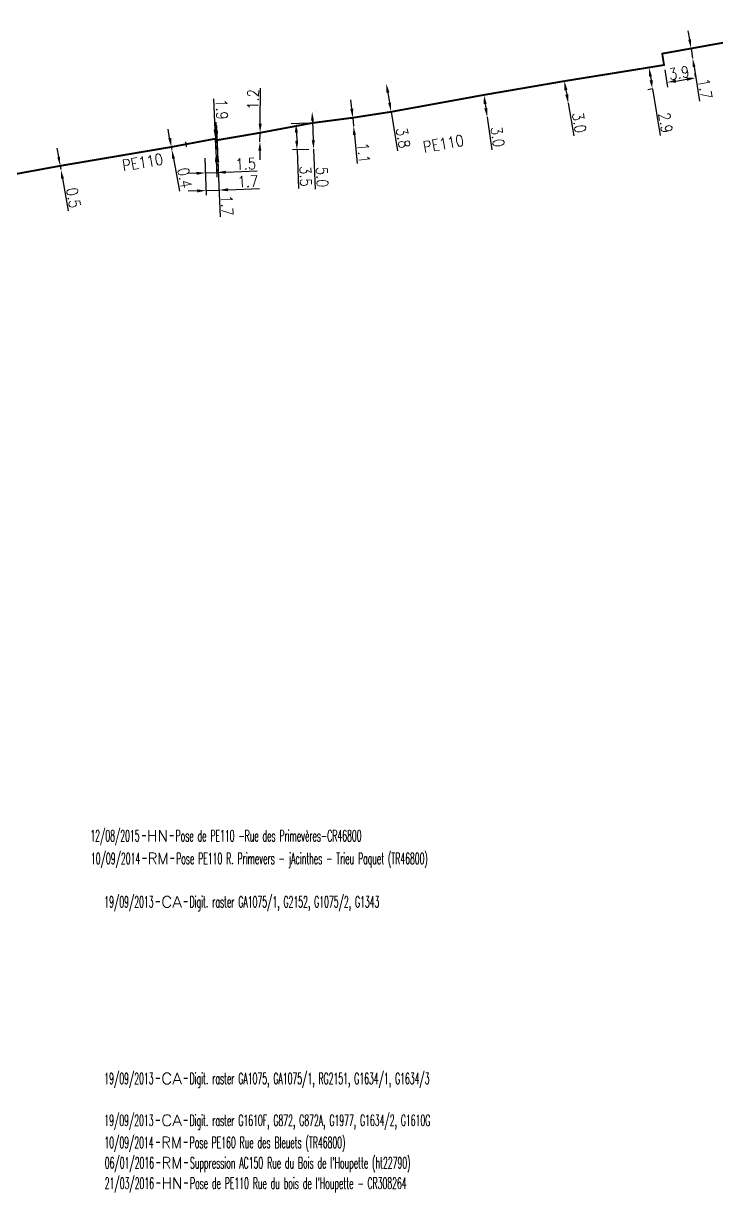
# Model space of a CAD drawing. Header units: millimetres. Extents: x 133989 to 135004, y 130988 to 132014.
# Drawn here: x 134430.5 to 134522.8, y 131473.3 to 131628.9 of the extents above; entities that cross this region are included whole.
import ezdxf
from ezdxf.enums import TextEntityAlignment as Align

# ---------------------------------------------------------------- set-up
doc = ezdxf.new("R2010")
doc.units = ezdxf.units.MM
doc.header["$PDMODE"] = 34
doc.linetypes.add('L_25_PE', pattern=[2000, 1000, 1000])
doc.layers.get('0').update_dxf_attribs({"linetype": 'CONTINUOUS'})
doc.layers.get('Defpoints').update_dxf_attribs({"linetype": 'CONTINUOUS'})
doc.layers.add('L_150', color=1, linetype='CONTINUOUS')
doc.layers.add('L_910', color=7, linetype='CONTINUOUS')
doc.styles.get("Standard").update_dxf_attribs({"font": 'romans.shx', "width": 0.85})
doc.dimstyles.get("Standard").update_dxf_attribs({"dimtxt": 1.5, "dimasz": 1.2, "dimexe": 0.625, "dimexo": 0.625, "dimgap": 0.25, "dimtad": 1, "dimdec": 1, "dimzin": 0, "dimdsep": 46, "dimtxsty": 'Standard', "dimcen": -0.5, "dimadec": 0, "dimazin": 0, "dimtfac": 1, "dimtdec": 1, "dimtmove": 0, "dimatfit": 3, "dimfxl": 0, "dimtolj": 1, "dimtzin": 0, "dimarcsym": 0})

# ---------------------------------------------------------------- blocks, each defined once
blk = doc.blocks.new('GIS_MODF')
at = {"color": 0, "linetype": 'Continuous', "flags": 128}
for points in [[(-2.18, -0.01), (-1.68, -0.01)], [(1.52, -0.01), (2.02, -0.01)]]:
    blk.add_lwpolyline(points, dxfattribs=at)
at = {"color": 0, "linetype": 'Continuous', "width": 0.5}
blk.add_attdef('DATE', text='', height=1.5, dxfattribs=at).set_placement((-2.5, -0.8), align=Align.RIGHT)
at = {"color": 0, "linetype": 'Continuous', "width": 1.771291}
blk.add_attdef('USER', text='', height=1.5, dxfattribs=at).set_placement((-1.51, -0.8), (1.28, -0.8), align=Align.FIT)
at = {"color": 0, "linetype": 'Continuous', "width": 0.5}
blk.add_attdef('DESC', (2.29, -0.8), '', height=1.5, dxfattribs=at)
blk = doc.blocks.new('*D803')
at = {"layer": 'Defpoints', "color": 0, "linetype": 'Continuous', "transparency": 16777216}
for p in [(134435.42, 131609.96), (134435.51, 131609.46), (134435.51, 131609.46)]:
    blk.add_point(p, dxfattribs=at)
at = {"layer": 'L_150', "color": 0, "linetype": 'Continuous', "lineweight": -2, "transparency": 16777216}
for p, q in [((134435.22, 131611.14), (134435.01, 131612.32)), ((134435.42, 131609.96), (134435.51, 131609.46)), ((134435.71, 131608.28), (134436.47, 131603.98))]:
    blk.add_line(p, q, dxfattribs=at)
at = {"layer": 'L_150', "color": 0, "linetype": 'Continuous', "transparency": 16777216}
for points in [[(134435.41, 131611.17), (134435.02, 131611.1), (134435.42, 131609.96)], [(134435.91, 131608.32), (134435.52, 131608.25), (134435.51, 131609.46)]]:
    blk.add_solid(points, dxfattribs=at)
at = {"layer": 'L_150', "color": 0, "linetype": 'Continuous', "transparency": 16777216, "insert": (134437.18, 131605.71), "char_height": 1.5, "attachment_point": 5, "rotation": 279.9041}
blk.add_mtext('\\A1;0.5', dxfattribs=at)
blk = doc.blocks.new('*D804')
at = {"layer": 'Defpoints', "color": 0, "linetype": 'Continuous', "transparency": 16777216}
for p in [(134450.21, 131612.47), (134450.27, 131612.13), (134450.27, 131612.13)]:
    blk.add_point(p, dxfattribs=at)
at = {"layer": 'L_150', "color": 0, "linetype": 'Continuous', "lineweight": -2, "transparency": 16777216}
for p, q in [((134449.99, 131613.65), (134449.77, 131614.83)), ((134450.21, 131612.47), (134450.27, 131612.13)), ((134450.82, 131612.58), (134450.82, 131612.58)), ((134450.49, 131610.95), (134451.3, 131606.59)), ((134450.89, 131612.24), (134450.89, 131612.24))]:
    blk.add_line(p, q, dxfattribs=at)
at = {"layer": 'L_150', "color": 0, "linetype": 'Continuous', "transparency": 16777216}
for points in [[(134450.19, 131613.69), (134449.8, 131613.61), (134450.21, 131612.47)], [(134450.69, 131610.98), (134450.3, 131610.91), (134450.27, 131612.13)]]:
    blk.add_solid(points, dxfattribs=at)
at = {"layer": 'L_150', "color": 0, "linetype": 'Continuous', "transparency": 16777216, "insert": (134451.99, 131608.36), "char_height": 1.5, "attachment_point": 5, "rotation": 280.47}
blk.add_mtext('\\A1;0.4', dxfattribs=at)
blk = doc.blocks.new('*D843')
at = {"layer": 'Defpoints', "color": 0, "linetype": 'Continuous', "transparency": 16777216}
for p in [(134468.95, 131617.17), (134469.15, 131612.17), (134469.15, 131612.17)]:
    blk.add_point(p, dxfattribs=at)
at = {"layer": 'L_150', "color": 0, "linetype": 'Continuous', "lineweight": -2, "transparency": 16777216}
for p, q in [((134469.58, 131617.2), (134469.58, 131617.2)), ((134469, 131615.97), (134469.1, 131613.37)), ((134469.15, 131612.17), (134469.35, 131606.84)), ((134469.77, 131612.2), (134469.77, 131612.2))]:
    blk.add_line(p, q, dxfattribs=at)
at = {"layer": 'L_150', "color": 0, "linetype": 'Continuous', "transparency": 16777216}
for points in [[(134469.2, 131615.98), (134468.8, 131615.96), (134468.95, 131617.17)], [(134469.3, 131613.38), (134468.9, 131613.37), (134469.15, 131612.17)]]:
    blk.add_solid(points, dxfattribs=at)
at = {"layer": 'L_150', "color": 0, "linetype": 'Continuous', "transparency": 16777216, "insert": (134470.29, 131608.46), "char_height": 1.5, "attachment_point": 5, "rotation": 272.2237}
blk.add_mtext('\\A1;5.0', dxfattribs=at)
blk = doc.blocks.new('*D550')
at = {"layer": 'Defpoints', "color": 0, "linetype": 'Continuous', "transparency": 16777216}
for p in [(134462.02, 131614.36), (134462.01, 131613.16), (134462.01, 131613.16)]:
    blk.add_point(p, dxfattribs=at)
at = {"layer": 'L_150', "color": 0, "linetype": 'Continuous', "lineweight": -2, "transparency": 16777216}
for p, q in [((134462.04, 131615.56), (134462.1, 131620.29)), ((134462.01, 131613.16), (134462.02, 131614.36)), ((134462.63, 131613.16), (134462.63, 131613.16)), ((134461.99, 131611.96), (134461.97, 131610.76))]:
    blk.add_line(p, q, dxfattribs=at)
at = {"layer": 'L_150', "color": 0, "linetype": 'Continuous', "transparency": 16777216}
for points in [[(134461.84, 131615.57), (134462.24, 131615.56), (134462.02, 131614.36)], [(134461.79, 131611.97), (134462.19, 131611.96), (134462.01, 131613.16)]]:
    blk.add_solid(points, dxfattribs=at)
at = {"layer": 'L_150', "color": 0, "linetype": 'Continuous', "transparency": 16777216, "insert": (134461.08, 131618.81), "char_height": 1.5, "attachment_point": 5, "rotation": 89.2233}
blk.add_mtext('\\A1;1.2', dxfattribs=at)
blk = doc.blocks.new('*D551')
at = {"layer": 'Defpoints', "color": 0, "linetype": 'Continuous', "transparency": 16777216}
for p in [(134469.01, 131615.67), (134466.94, 131612.09), (134469.15, 131612.17)]:
    blk.add_point(p, dxfattribs=at)
at = {"layer": 'L_150', "color": 0, "linetype": 'Continuous', "lineweight": -2, "transparency": 16777216}
for p, q in [((134468.39, 131615.65), (134466.18, 131615.56)), ((134466.85, 131614.39), (134466.9, 131613.29)), ((134468.52, 131612.15), (134466.32, 131612.07)), ((134466.94, 131612.09), (134467.14, 131606.95))]:
    blk.add_line(p, q, dxfattribs=at)
at = {"layer": 'L_150', "color": 0, "linetype": 'Continuous', "transparency": 16777216}
for points in [[(134467.05, 131614.4), (134466.65, 131614.38), (134466.81, 131615.59)], [(134467.1, 131613.3), (134466.7, 131613.28), (134466.94, 131612.09)]]:
    blk.add_solid(points, dxfattribs=at)
at = {"layer": 'L_150', "color": 0, "linetype": 'Continuous', "transparency": 16777216, "insert": (134468.08, 131608.57), "char_height": 1.5, "attachment_point": 5, "rotation": 272.2237}
blk.add_mtext('\\A1;3.5', dxfattribs=at)
blk = doc.blocks.new('*D552')
at = {"layer": 'Defpoints', "color": 0, "linetype": 'Continuous', "transparency": 16777216}
for p in [(134474.35, 131616.36), (134474.46, 131615.26), (134474.46, 131615.26)]:
    blk.add_point(p, dxfattribs=at)
at = {"layer": 'L_150', "color": 0, "linetype": 'Continuous', "lineweight": -2, "transparency": 16777216}
for p, q in [((134474.23, 131617.55), (134474.12, 131618.75)), ((134474.35, 131616.36), (134474.46, 131615.26)), ((134474.97, 131616.42), (134474.97, 131616.42)), ((134474.58, 131614.07), (134474.96, 131610.26)), ((134475.08, 131615.32), (134475.08, 131615.32))]:
    blk.add_line(p, q, dxfattribs=at)
at = {"layer": 'L_150', "color": 0, "linetype": 'Continuous', "transparency": 16777216}
for points in [[(134474.43, 131617.57), (134474.03, 131617.53), (134474.35, 131616.36)], [(134474.78, 131614.09), (134474.38, 131614.05), (134474.46, 131615.26)]]:
    blk.add_solid(points, dxfattribs=at)
at = {"layer": 'L_150', "color": 0, "linetype": 'Continuous', "transparency": 16777216, "insert": (134475.82, 131611.67), "char_height": 1.5, "attachment_point": 5, "rotation": 275.6684}
blk.add_mtext('\\A1;1.1', dxfattribs=at)
blk = doc.blocks.new('*D553')
at = {"layer": 'Defpoints', "color": 0, "linetype": 'Continuous', "transparency": 16777216}
for p in [(134478.84, 131620.9), (134478.84, 131620.9), (134479.47, 131617.15)]:
    blk.add_point(p, dxfattribs=at)
at = {"layer": 'L_150', "color": 0, "linetype": 'Continuous', "lineweight": -2, "transparency": 16777216}
for p, q in [((134479.45, 131621), (134479.45, 131621)), ((134479.04, 131619.71), (134479.27, 131618.33)), ((134479.47, 131617.15), (134480.33, 131611.95)), ((134480.08, 131617.25), (134480.08, 131617.25))]:
    blk.add_line(p, q, dxfattribs=at)
at = {"layer": 'L_150', "color": 0, "linetype": 'Continuous', "transparency": 16777216}
for points in [[(134479.23, 131619.75), (134478.84, 131619.68), (134478.84, 131620.9)], [(134479.46, 131618.37), (134479.07, 131618.3), (134479.47, 131617.15)]]:
    blk.add_solid(points, dxfattribs=at)
at = {"layer": 'L_150', "color": 0, "linetype": 'Continuous', "transparency": 16777216, "insert": (134481.06, 131613.68), "char_height": 1.5, "attachment_point": 5, "rotation": 279.4992}
blk.add_mtext('\\A1;3.8', dxfattribs=at)
blk = doc.blocks.new('*D554')
at = {"layer": 'Defpoints', "color": 0, "linetype": 'Continuous', "transparency": 16777216}
for p in [(134491.82, 131619.4), (134492.25, 131616.43), (134492.25, 131616.43)]:
    blk.add_point(p, dxfattribs=at)
at = {"layer": 'L_150', "color": 0, "linetype": 'Continuous', "lineweight": -2, "transparency": 16777216}
for p, q in [((134491.99, 131618.21), (134492.07, 131617.62)), ((134492.25, 131616.43), (134492.87, 131612.1))]:
    blk.add_line(p, q, dxfattribs=at)
at = {"layer": 'L_150', "color": 0, "linetype": 'Continuous', "transparency": 16777216}
for points in [[(134492.19, 131618.24), (134491.79, 131618.18), (134491.82, 131619.4)], [(134492.27, 131617.65), (134491.88, 131617.59), (134492.25, 131616.43)]]:
    blk.add_solid(points, dxfattribs=at)
at = {"layer": 'L_150', "color": 0, "linetype": 'Continuous', "transparency": 16777216, "insert": (134493.64, 131613.82), "char_height": 1.5, "attachment_point": 5, "rotation": 278.2523}
blk.add_mtext('\\A1;3.0', dxfattribs=at)
blk = doc.blocks.new('*D555')
at = {"layer": 'Defpoints', "color": 0, "linetype": 'Continuous', "transparency": 16777216}
for p in [(134502.54, 131621.24), (134503.04, 131618.28), (134503.04, 131618.28)]:
    blk.add_point(p, dxfattribs=at)
at = {"layer": 'L_150', "color": 0, "linetype": 'Continuous', "lineweight": -2, "transparency": 16777216}
for p, q in [((134502.74, 131620.05), (134502.84, 131619.46)), ((134503.04, 131618.28), (134503.79, 131613.97))]:
    blk.add_line(p, q, dxfattribs=at)
at = {"layer": 'L_150', "color": 0, "linetype": 'Continuous', "transparency": 16777216}
for points in [[(134502.94, 131620.09), (134502.54, 131620.02), (134502.54, 131621.24)], [(134503.04, 131619.5), (134502.64, 131619.43), (134503.04, 131618.28)]]:
    blk.add_solid(points, dxfattribs=at)
at = {"layer": 'L_150', "color": 0, "linetype": 'Continuous', "transparency": 16777216, "insert": (134504.5, 131615.71), "char_height": 1.5, "attachment_point": 5, "rotation": 279.7647}
blk.add_mtext('\\A1;3.0', dxfattribs=at)
blk = doc.blocks.new('*D556')
at = {"layer": 'Defpoints', "color": 0, "linetype": 'Continuous', "transparency": 16777216}
for p in [(134515.79, 131623.38), (134520.01, 131621.67), (134520.1, 131621.15)]:
    blk.add_point(p, dxfattribs=at)
at = {"layer": 'L_150', "color": 0, "linetype": 'Continuous', "lineweight": -2, "transparency": 16777216}
for p, q in [((134515.89, 131622.76), (134516.26, 131620.44)), ((134520, 131621.77), (134519.92, 131622.29)), ((134517.35, 131621.25), (134518.83, 131621.48))]:
    blk.add_line(p, q, dxfattribs=at)
at = {"layer": 'L_150', "color": 0, "linetype": 'Continuous', "transparency": 16777216}
for points in [[(134518.8, 131621.68), (134518.86, 131621.28), (134520.01, 131621.67)], [(134517.32, 131621.44), (134517.38, 131621.05), (134516.16, 131621.06)]]:
    blk.add_solid(points, dxfattribs=at)
at = {"layer": 'L_150', "color": 0, "linetype": 'Continuous', "transparency": 16777216, "insert": (134517.79, 131622.33), "char_height": 1.5, "attachment_point": 5, "rotation": 9.0098}
blk.add_mtext('\\A1;3.9', dxfattribs=at)
blk = doc.blocks.new('*D557')
at = {"layer": 'Defpoints', "color": 0, "linetype": 'Continuous', "transparency": 16777216}
for p in [(134515.79, 131623.38), (134514.25, 131620.19), (134514.88, 131620.29)]:
    blk.add_point(p, dxfattribs=at)
at = {"layer": 'L_150', "color": 0, "linetype": 'Continuous', "lineweight": -2, "transparency": 16777216}
for p, q in [((134515.18, 131623.28), (134513.17, 131622.95)), ((134513.98, 131621.87), (134514.06, 131621.37)), ((134514.27, 131620.19), (134513.64, 131620.09)), ((134514.25, 131620.19), (134515.27, 131613.99))]:
    blk.add_line(p, q, dxfattribs=at)
at = {"layer": 'L_150', "color": 0, "linetype": 'Continuous', "transparency": 16777216}
for points in [[(134514.18, 131621.9), (134513.78, 131621.83), (134513.78, 131623.05)], [(134514.26, 131621.4), (134513.86, 131621.34), (134514.25, 131620.19)]]:
    blk.add_solid(points, dxfattribs=at)
at = {"layer": 'L_150', "color": 0, "linetype": 'Continuous', "transparency": 16777216, "insert": (134516.01, 131615.69), "char_height": 1.5, "attachment_point": 5, "rotation": 279.346}
blk.add_mtext('\\A1;2.9', dxfattribs=at)
blk = doc.blocks.new('*D558')
at = {"layer": 'Defpoints', "color": 0, "linetype": 'Continuous', "transparency": 16777216}
for p in [(134519.39, 131625.58), (134519.59, 131624.31), (134519.59, 131624.31)]:
    blk.add_point(p, dxfattribs=at)
at = {"layer": 'L_150', "color": 0, "linetype": 'Continuous', "lineweight": -2, "transparency": 16777216}
for p, q in [((134519.21, 131626.76), (134519.02, 131627.95)), ((134518.78, 131625.48), (134518.78, 131625.48)), ((134519.39, 131625.58), (134519.59, 131624.31)), ((134518.98, 131624.22), (134518.98, 131624.22)), ((134519.78, 131623.13), (134520.5, 131618.57))]:
    blk.add_line(p, q, dxfattribs=at)
at = {"layer": 'L_150', "color": 0, "linetype": 'Continuous', "transparency": 16777216}
for points in [[(134519.4, 131626.79), (134519.01, 131626.73), (134519.39, 131625.58)], [(134519.98, 131623.16), (134519.58, 131623.1), (134519.59, 131624.31)]]:
    blk.add_solid(points, dxfattribs=at)
at = {"layer": 'L_150', "color": 0, "linetype": 'Continuous', "transparency": 16777216, "insert": (134521.26, 131620.21), "char_height": 1.5, "attachment_point": 5, "rotation": 279.0098}
blk.add_mtext('\\A1;1.7', dxfattribs=at)
blk = doc.blocks.new('*D636')
at = {"layer": 'Defpoints', "color": 0, "linetype": 'Continuous', "transparency": 16777216}
for p in [(134456.02, 131615.1), (134454.66, 131611.61), (134454.76, 131609.02)]:
    blk.add_point(p, dxfattribs=at)
at = {"layer": 'L_150', "color": 0, "linetype": 'Continuous', "lineweight": -2, "transparency": 16777216}
for p, q in [((134456.05, 131614.47), (134456.28, 131608.45)), ((134454.68, 131610.99), (134454.78, 131608.39)), ((134457.46, 131609.12), (134461.64, 131609.28)), ((134453.56, 131608.97), (134452.36, 131608.92)), ((134454.76, 131609.02), (134456.26, 131609.07))]:
    blk.add_line(p, q, dxfattribs=at)
at = {"layer": 'L_150', "color": 0, "linetype": 'Continuous', "transparency": 16777216}
for points in [[(134457.45, 131609.32), (134457.46, 131608.92), (134456.26, 131609.07)], [(134453.55, 131609.17), (134453.57, 131608.77), (134454.76, 131609.02)]]:
    blk.add_solid(points, dxfattribs=at)
at = {"layer": 'L_150', "color": 0, "linetype": 'Continuous', "transparency": 16777216, "insert": (134460.11, 131610.22), "char_height": 1.5, "attachment_point": 5, "rotation": 2.2123}
blk.add_mtext('\\A1;1.5', dxfattribs=at)
blk = doc.blocks.new('*D637')
at = {"layer": 'Defpoints', "color": 0, "linetype": 'Continuous', "transparency": 16777216}
for p in [(134456.19, 131615.97), (134454.66, 131611.61), (134454.85, 131606.67)]:
    blk.add_point(p, dxfattribs=at)
at = {"layer": 'L_150', "color": 0, "linetype": 'Continuous', "lineweight": -2, "transparency": 16777216}
for p, q in [((134456.22, 131615.34), (134456.57, 131606.11)), ((134454.68, 131610.99), (134454.87, 131606.04)), ((134453.65, 131606.62), (134452.45, 131606.58)), ((134454.85, 131606.67), (134456.55, 131606.73)), ((134457.75, 131606.78), (134461.93, 131606.94))]:
    blk.add_line(p, q, dxfattribs=at)
at = {"layer": 'L_150', "color": 0, "linetype": 'Continuous', "transparency": 16777216}
for points in [[(134453.64, 131606.82), (134453.66, 131606.42), (134454.85, 131606.67)], [(134457.74, 131606.98), (134457.75, 131606.58), (134456.55, 131606.73)]]:
    blk.add_solid(points, dxfattribs=at)
at = {"layer": 'L_150', "color": 0, "linetype": 'Continuous', "transparency": 16777216, "insert": (134460.4, 131607.88), "char_height": 1.5, "attachment_point": 5, "rotation": 2.2123}
blk.add_mtext('\\A1;1.7', dxfattribs=at)
blk = doc.blocks.new('*D471')
at = {"layer": 'Defpoints', "color": 0, "linetype": 'Continuous', "transparency": 16777216}
for p in [(134456.08, 131613.57), (134456.16, 131611.67), (134456.16, 131611.67)]:
    blk.add_point(p, dxfattribs=at)
at = {"layer": 'L_150', "color": 0, "linetype": 'Continuous', "lineweight": -2, "transparency": 16777216}
for p, q in [((134456.04, 131614.77), (134455.88, 131618.89)), ((134456.16, 131611.67), (134456.08, 131613.57)), ((134456.2, 131610.47), (134456.25, 131609.27))]:
    blk.add_line(p, q, dxfattribs=at)
at = {"layer": 'L_150', "color": 0, "linetype": 'Continuous', "transparency": 16777216}
for points in [[(134456.24, 131614.78), (134455.84, 131614.76), (134456.08, 131613.57)], [(134456.4, 131610.48), (134456, 131610.46), (134456.16, 131611.67)]]:
    blk.add_solid(points, dxfattribs=at)
at = {"layer": 'L_150', "color": 0, "linetype": 'Continuous', "transparency": 16777216, "insert": (134456.93, 131617.47), "char_height": 1.5, "attachment_point": 5, "rotation": 272.2123}
blk.add_mtext('\\A1;1.9', dxfattribs=at)
blk = doc.blocks.new('*D472')
at = {"layer": 'Defpoints', "color": 0, "linetype": 'Continuous', "transparency": 16777216}
for p in [(134456.29, 131613.38), (134456.36, 131611.68), (134456.36, 131611.68)]:
    blk.add_point(p, dxfattribs=at)
at = {"layer": 'L_150', "color": 0, "linetype": 'Continuous', "lineweight": -2, "transparency": 16777216}
for p, q in [((134456.24, 131614.58), (134456.2, 131615.78)), ((134456.29, 131613.38), (134456.36, 131611.68)), ((134456.4, 131610.48), (134456.69, 131603.16))]:
    blk.add_line(p, q, dxfattribs=at)
at = {"layer": 'L_150', "color": 0, "linetype": 'Continuous', "transparency": 16777216}
for points in [[(134456.44, 131614.58), (134456.04, 131614.57), (134456.29, 131613.38)], [(134456.6, 131610.49), (134456.2, 131610.47), (134456.36, 131611.68)]]:
    blk.add_solid(points, dxfattribs=at)
at = {"layer": 'L_150', "color": 0, "linetype": 'Continuous', "transparency": 16777216, "insert": (134457.63, 131604.69), "char_height": 1.5, "attachment_point": 5, "rotation": 272.2123}
blk.add_mtext('\\A1;1.7', dxfattribs=at)

msp = doc.modelspace()

# ---------------------------------------------------------------- linework, layer by layer
at = {"layer": 'L_150', "linetype": 'Continuous'}
msp.add_line((134452.24, 131612.48), (134452.13, 131613.17), dxfattribs=at)
at = {"layer": 'L_150', "linetype": 'L_25_PE', "flags": 128}
msp.add_lwpolyline([(134256.75, 131499.65, 0.25, 0.25, 0), (134257.22, 131499, 0.25, 0.25, 0), (134259.81, 131500.87, 0.25, 0.25, 0), (134260.53, 131501.7, 0.25, 0.25, 0), (134272.98, 131510.37, 0.25, 0.25, 0), (134275.31, 131512.05, 0.25, 0.25, -0.271571), (134275.81, 131512.1, 0.25, 0.25, 0), (134276.38, 131511.83, 0.25, 0.25, 0.271571), (134276.89, 131511.88, 0.25, 0.25, 0), (134277.53, 131512.34, 0.25, 0.25, 0), (134277.53, 131512.34, 0.25, 0.25, 0), (134277.98, 131512.66, 0.25, 0.25, 0.189416), (134278.18, 131512.97, 0.25, 0.25, 0), (134278.22, 131513.17, 0.25, 0.25, 0), (134278.22, 131513.17, 0.25, 0.25, 0), (134279.37, 131515.26, 0.25, 0.25, 0), (134285.17, 131519.43, 0.25, 0.25, 0), (134289.22, 131522.1, 0.25, 0.25, 0), (134304.97, 131533.66, 0.25, 0.25, 0), (134312.04, 131537.33, 0.25, 0.25, 0), (134313.14, 131538.05, 0.25, 0.25, 0.010221), (134313.16, 131538.06, 0.25, 0.25, 0), (134314.03, 131538.69, 0.25, 0.25, 0), (134314.71, 131539.18, 0.25, 0.25, 0.228145), (134314.92, 131539.56, 0.25, 0.25, 0), (134314.96, 131540.35, 0.25, 0.25, -0.228145), (134315.17, 131540.74, 0.25, 0.25, 0), (134317.33, 131542.29, 0.25, 0.25, 0), (134319.78, 131543.79, 0.25, 0.25, 0), (134327.7, 131549.87, 0.25, 0.25, 0), (134332.21, 131553.05, 0.25, 0.25, 0), (134338.74, 131557.66, 0.25, 0.25, 0), (134341.18, 131559.56, 0.25, 0.25, 0), (134348.46, 131564.57, 0.25, 0.25, -0.223959), (134348.88, 131564.64, 0.25, 0.25, 0), (134349.19, 131564.55, 0.25, 0.25, 0.229104), (134349.62, 131564.63, 0.25, 0.25, 0), (134350.29, 131565.11, 0.25, 0.25, 0), (134350.95, 131565.58, 0.25, 0.25, 0.243095), (134351.16, 131565.99, 0.25, 0.25, 0), (134351.16, 131566.33, 0.25, 0.25, -0.242241), (134351.36, 131566.74, 0.25, 0.25, 0), (134352.43, 131567.5, 0.25, 0.25, 0), (134354.54, 131568.92, 0.25, 0.25, 0), (134359.94, 131572.89, 0.25, 0.25, 0), (134366.09, 131577.07, 0.25, 0.25, 0), (134379.48, 131586.9, 0.25, 0.25, 0), (134381.51, 131588.26, 0.25, 0.25, 0), (134382.47, 131588.3, 0.25, 0.25, 0), (134382.47, 131588.3, 0.25, 0.25, 0), (134382.47, 131588.3, 0.25, 0.25, 0), (134384.59, 131589.81, 0.25, 0.25, 0), (134384.59, 131589.81, 0.25, 0.25, 0), (134384.59, 131589.81, 0.25, 0.25, 0), (134385.02, 131590.57, 0.25, 0.25, 0), (134385.47, 131590.86, 0.25, 0.25, 0), (134395.98, 131597.85, 0.25, 0.25, 0), (134403.37, 131603.37, 0.25, 0.25, 0), (134411.96, 131605.85, 0.25, 0.25, 0), (134423.31, 131607.74, 0.25, 0.25, 0), (134435.42, 131609.96, 0.25, 0.25, 0), (134450.21, 131612.47, 0.25, 0.25, 0), (134456.08, 131613.57, 0.25, 0.25, 0), (134456.29, 131613.38, 0.25, 0.25, 0), (134462.02, 131614.36, 0.25, 0.25, 0), (134469.01, 131615.67, 0.25, 0.25, 0), (134474.35, 131616.36, 0.25, 0.25, 0), (134479.47, 131617.15, 0.25, 0.25, 0), (134491.82, 131619.4, 0.25, 0.25, 0), (134502.54, 131621.24, 0.25, 0.25, 0), (134513.78, 131623.05, 0.25, 0.25, 0), (134515.79, 131623.38, 0.25, 0.25, 0), (134515.55, 131624.89, 0.25, 0.25, 0), (134519.39, 131625.58, 0.25, 0.25, 0), (134537.15, 131628.77, 0.25, 0.25, 0), (134537.09, 131627.16, 0.25, 0.25, 0), (134538.1, 131627.32, 0.25, 0.25, 0), (134538.04, 131626.35, 0.25, 0.25, 0), (134538.12, 131618.93, 0, 0, 0)], format="xyseb", dxfattribs=at)

# ---------------------------------------------------------------- block references
at = {"layer": 'L_910'}
ref = msp.add_blockref('GIS_MODF', (134448.49, 131520.86), dxfattribs=at)
ref.add_attrib('DATE', '12/08/2015', dxfattribs={"layer": '0', "color": 0, "linetype": 'Continuous', "height": 1.5, "width": 0.5}).set_placement((134445.99, 131520.06), align=Align.RIGHT)
ref.add_attrib('USER', 'HN', dxfattribs={"layer": '0', "color": 0, "linetype": 'Continuous', "height": 1.5, "width": 0.97421}).set_placement((134446.98, 131520.06), (134449.76, 131520.06), align=Align.FIT)
ref.add_attrib('DESC', 'Pose de PE110 -Rue des Primevères-CR46800', (134450.78, 131520.06), dxfattribs={"layer": '0', "color": 0, "linetype": 'Continuous', "height": 1.5, "width": 0.5})
ref = msp.add_blockref('GIS_MODF', (134448.57, 131517.83), dxfattribs=at)
ref.add_attrib('DATE', '10/09/2014', dxfattribs={"layer": '0', "color": 0, "linetype": 'Continuous', "height": 1.5, "width": 0.5}).set_placement((134446.07, 131517.03), align=Align.RIGHT)
ref.add_attrib('USER', 'RM', dxfattribs={"layer": '0', "color": 0, "linetype": 'Continuous', "height": 1.5, "width": 0.950449}).set_placement((134447.06, 131517.03), (134449.84, 131517.03), align=Align.FIT)
ref.add_attrib('DESC', 'Pose PE110 R. Primevers - jAcinthes - Trieu Paquet (TR46800)', (134450.86, 131517.03), dxfattribs={"layer": '0', "color": 0, "linetype": 'Continuous', "height": 1.5, "width": 0.5})
ref = msp.add_blockref('GIS_MODF', (134450.35, 131512.06), dxfattribs=at)
ref.add_attrib('DATE', '19/09/2013', dxfattribs={"layer": '0', "color": 0, "linetype": 'Continuous', "height": 1.5, "width": 0.5}).set_placement((134447.85, 131511.26), align=Align.RIGHT)
ref.add_attrib('USER', 'CA', dxfattribs={"layer": '0', "color": 0, "linetype": 'Continuous', "height": 1.5, "width": 1.025485}).set_placement((134448.85, 131511.26), (134451.63, 131511.26), align=Align.FIT)
ref.add_attrib('DESC', 'Digit. raster GA1075/1, G2152, G1075/2, G1343', (134452.64, 131511.26), dxfattribs={"layer": '0', "color": 0, "linetype": 'Continuous', "height": 1.5, "width": 0.5})
ref = msp.add_blockref('GIS_MODF', (134450.35, 131488.55), dxfattribs=at)
ref.add_attrib('DATE', '19/09/2013', dxfattribs={"layer": '0', "color": 0, "linetype": 'Continuous', "height": 1.5, "width": 0.5}).set_placement((134447.85, 131487.75), align=Align.RIGHT)
ref.add_attrib('USER', 'CA', dxfattribs={"layer": '0', "color": 0, "linetype": 'Continuous', "height": 1.5, "width": 1.025485}).set_placement((134448.85, 131487.75), (134451.63, 131487.75), align=Align.FIT)
ref.add_attrib('DESC', 'Digit. raster GA1075, GA1075/1, RG2151, G1634/1, G1634/3', (134452.64, 131487.75), dxfattribs={"layer": '0', "color": 0, "linetype": 'Continuous', "height": 1.5, "width": 0.5})
ref = msp.add_blockref('GIS_MODF', (134450.35, 131482.98), dxfattribs=at)
ref.add_attrib('DATE', '19/09/2013', dxfattribs={"layer": '0', "color": 0, "linetype": 'Continuous', "height": 1.5, "width": 0.5}).set_placement((134447.85, 131482.18), align=Align.RIGHT)
ref.add_attrib('USER', 'CA', dxfattribs={"layer": '0', "color": 0, "linetype": 'Continuous', "height": 1.5, "width": 1.025485}).set_placement((134448.85, 131482.18), (134451.63, 131482.18), align=Align.FIT)
ref.add_attrib('DESC', 'Digit. raster G1610F, G872, G872A, G1977, G1634/2, G1610G', (134452.64, 131482.18), dxfattribs={"layer": '0', "color": 0, "linetype": 'Continuous', "height": 1.5, "width": 0.5})
ref = msp.add_blockref('GIS_MODF', (134450.36, 131480.03), dxfattribs=at)
ref.add_attrib('DATE', '10/09/2014', dxfattribs={"layer": '0', "color": 0, "linetype": 'Continuous', "height": 1.5, "width": 0.5}).set_placement((134447.86, 131479.23), align=Align.RIGHT)
ref.add_attrib('USER', 'RM', dxfattribs={"layer": '0', "color": 0, "linetype": 'Continuous', "height": 1.5, "width": 0.950449}).set_placement((134448.86, 131479.23), (134451.64, 131479.23), align=Align.FIT)
ref.add_attrib('DESC', 'Pose PE160 Rue des Bleuets (TR46800)', (134452.65, 131479.23), dxfattribs={"layer": '0', "color": 0, "linetype": 'Continuous', "height": 1.5, "width": 0.5})
ref = msp.add_blockref('GIS_MODF', (134450.41, 131477.32), dxfattribs=at)
ref.add_attrib('DATE', '06/01/2016', dxfattribs={"layer": '0', "color": 0, "linetype": 'Continuous', "height": 1.5, "width": 0.5}).set_placement((134447.91, 131476.52), align=Align.RIGHT)
ref.add_attrib('USER', 'RM', dxfattribs={"layer": '0', "color": 0, "linetype": 'Continuous', "height": 1.5, "width": 0.950449}).set_placement((134448.91, 131476.52), (134451.69, 131476.52), align=Align.FIT)
ref.add_attrib('DESC', "Suppression AC150 Rue du Bois de l'Houpette (ht22790)", (134452.7, 131476.52), dxfattribs={"layer": '0', "color": 0, "linetype": 'Continuous', "height": 1.5, "width": 0.5})
ref = msp.add_blockref('GIS_MODF', (134450.41, 131474.61), dxfattribs=at)
ref.add_attrib('DATE', '21/03/2016', dxfattribs={"layer": '0', "color": 0, "linetype": 'Continuous', "height": 1.5, "width": 0.5}).set_placement((134447.91, 131473.81), align=Align.RIGHT)
ref.add_attrib('USER', 'HN', dxfattribs={"layer": '0', "color": 0, "linetype": 'Continuous', "height": 1.5, "width": 0.97421}).set_placement((134448.9, 131473.81), (134451.69, 131473.81), align=Align.FIT)
ref.add_attrib('DESC', "Pose de PE110 Rue du bois de l'Houpette - CR308264", (134452.7, 131473.81), dxfattribs={"layer": '0', "color": 0, "linetype": 'Continuous', "height": 1.5, "width": 0.5})

# ---------------------------------------------------------------- texts
at = {"layer": 'L_150', "linetype": 'Continuous', "width": 0.85}
for rotation, p in [(10.1964, (134486.43, 131612.92)), (9.7001, (134446.39, 131610.44))]:
    msp.add_text('PE110', height=1.5, rotation=rotation, dxfattribs=at).set_placement(p, align=Align.MIDDLE)

# ---------------------------------------------------------------- dimensions: what is measured, and where the dimension line sits
at = {"layer": 'L_150', "linetype": 'Continuous'}
dim = msp.add_linear_dim(base=(134519.59, 131624.31), p1=(134519.39, 131625.58), p2=(134519.59, 131624.31), angle=99.0098, text='1.7', dimstyle='Standard', dxfattribs=at)
dim.commit()
dim.dimension.update_dxf_attribs({"geometry": '*D558', "text_midpoint": (134520.27, 131620.05), "dimtype": 160})
for base, p1, p2, angle, picture, middle in [((134514.25, 131620.19), (134515.79, 131623.38), (134514.88, 131620.29), 99.346, '*D557', (134515.02, 131615.53)), ((134520.01, 131621.67), (134515.79, 131623.38), (134520.1, 131621.15), 189.0098, '*D556', (134517.95, 131621.34)), ((134462.01, 131613.16), (134462.02, 131614.36), (134462.01, 131613.16), 89.2233, '*D550', (134462.08, 131618.8)), ((134478.84, 131620.9), (134479.47, 131617.15), (134478.84, 131620.9), 279.4992, '*D553', (134480.07, 131613.52)), ((134503.04, 131618.28), (134502.54, 131621.24), (134503.04, 131618.28), 99.7647, '*D555', (134503.52, 131615.54)), ((134456.16, 131611.67), (134456.08, 131613.57), (134456.16, 131611.67), 92.2123, '*D471', (134455.93, 131617.43)), ((134474.46, 131615.26), (134474.35, 131616.36), (134474.46, 131615.26), 95.6684, '*D552', (134474.83, 131611.57)), ((134492.25, 131616.43), (134491.82, 131619.4), (134492.25, 131616.43), 98.2523, '*D554', (134492.65, 131613.67)), ((134469.15, 131612.17), (134468.95, 131617.17), (134469.15, 131612.17), 92.2237, '*D843', (134469.29, 131608.42)), ((134454.85, 131606.67), (134456.19, 131615.97), (134454.66, 131611.61), 2.2123, '*D637', (134460.44, 131606.88)), ((134456.36, 131611.68), (134456.29, 131613.38), (134456.36, 131611.68), 92.2123, '*D472', (134456.63, 131604.65)), ((134466.94, 131612.09), (134469.01, 131615.67), (134469.15, 131612.17), 92.2237, '*D551', (134467.08, 131608.53)), ((134450.2736, 131612.1266), (134450.21, 131612.4708), (134450.2736, 131612.1266), 100.47, '*D804', (134451.0034, 131608.1774)), ((134454.76, 131609.02), (134456.02, 131615.1), (134454.66, 131611.61), 2.2123, '*D636', (134460.15, 131609.23)), ((134435.51, 131609.46), (134435.42, 131609.96), (134435.51, 131609.46), 99.9041, '*D803', (134436.19, 131605.54))]:
    dim = msp.add_linear_dim(base=base, p1=p1, p2=p2, angle=angle, dimstyle='Standard', dxfattribs=at)
    dim.commit()
    dim.dimension.update_dxf_attribs({"geometry": picture, "text_midpoint": middle, "dimtype": 160})

doc.saveas('drawing.dxf')
